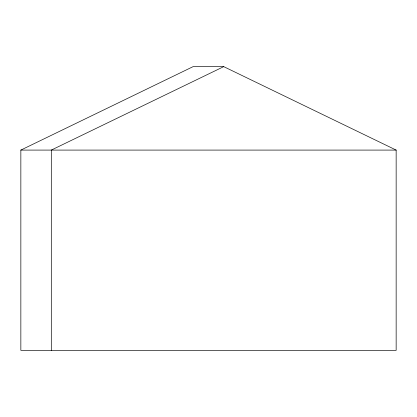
<?xml version="1.0" encoding="UTF-8"?>
<svg xmlns="http://www.w3.org/2000/svg" width="417" height="417" viewBox="0 0 417 417"><rect width="100%" height="100%" fill="white"/><g stroke="black" fill="none" stroke-linecap="round" stroke-linejoin="round"><path stroke-width="0.63" d="M20.85 150.089L193.092 66.642L223.731 66.642L396.15 150.089L396.15 350.358L20.85 350.358L20.85 150.089L396.15 150.089M223.731 66.642L51.307 150.089L51.307 350.358"/></g></svg>
